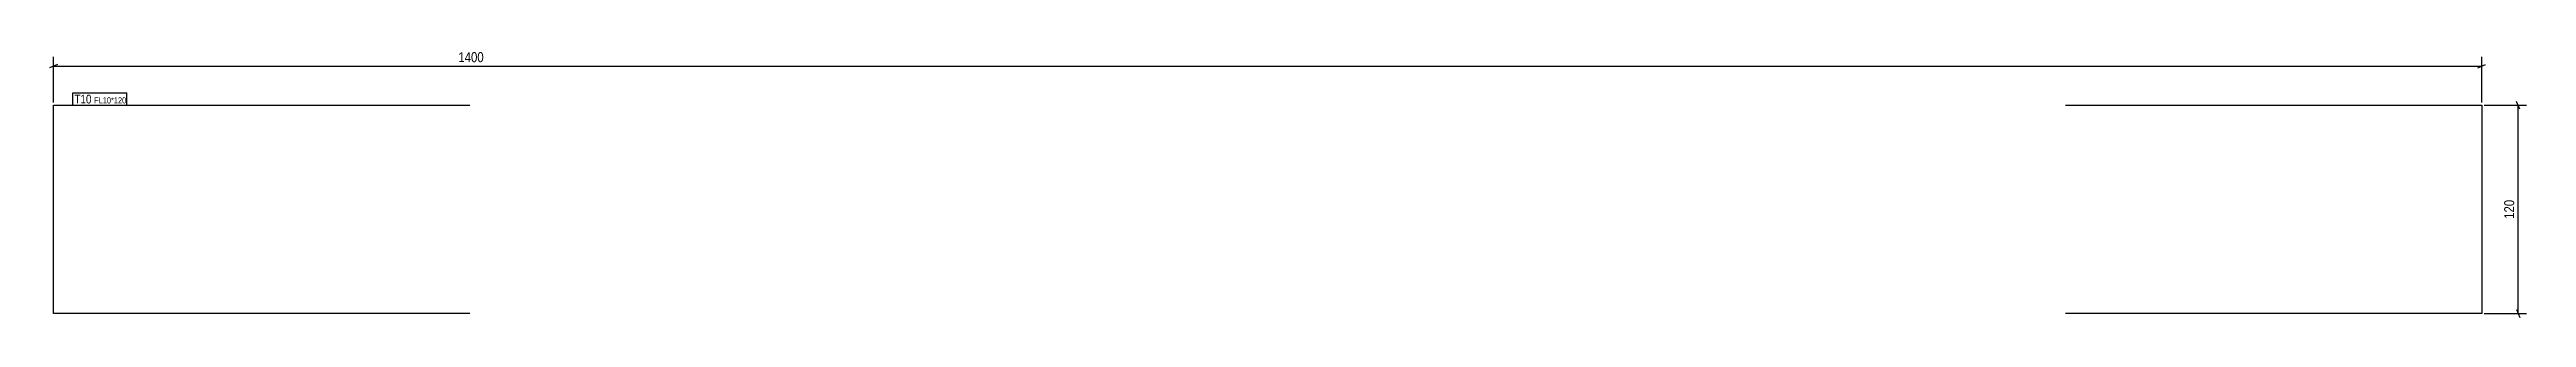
# Model space of a CAD drawing. Header units: millimetres. Extents: x 4 to 1433, y 4 to 159.
import ezdxf

# ---------------------------------------------------------------- set-up
doc = ezdxf.new("R2010")
doc.units = ezdxf.units.MM
for name, color, linetype in [('MÅLSÆTNING', 7, 'Continuous'), ('STÅL', 7, 'Continuous'), ('TEKST', 7, 'Continuous')]:
    doc.layers.add(name, color=color, linetype=linetype)
doc.styles.add('Arial Narrow', font='ARIALN.TTF', dxfattribs={"height": 0.2})

msp = doc.modelspace()

# ---------------------------------------------------------------- linework, layer by layer
at = {"layer": 'MÅLSÆTNING', "color": 7, "linetype": 'Continuous'}
for p, q in [((9, 150.2), (4.5, 148.4)), ((6.8, 128.3), (6.8, 154.6)), ((6.8, 149.3), (1406.8, 149.3)), ((1404.5, 148.4), (1409, 150.2)), ((1406.8, 128.3), (1406.8, 154.6)), ((1428.7, 124.5), (1426.9, 129)), ((1408.3, 126.8), (1432.6, 126.8)), ((1427.8, 6.8), (1427.8, 126.8)), ((1408.3, 6.8), (1432.6, 6.8)), ((1426.9, 9), (1428.7, 4.5))]:
    msp.add_line(p, q, dxfattribs=at)
at = {"layer": 'STÅL', "color": 2, "linetype": 'Continuous'}
for p, q in [((6.8, 126.8), (246.8, 126.8)), ((6.8, 6.8), (6.8, 126.8)), ((1166.8, 126.8), (1406.8, 126.8)), ((1406.8, 126.8), (1406.8, 6.8)), ((246.8, 6.8), (6.8, 6.8)), ((1406.8, 6.8), (1166.8, 6.8))]:
    msp.add_line(p, q, dxfattribs=at)

# ---------------------------------------------------------------- next in the draw order: wipeouts: each hides what was drawn before it
at = {"color": 0}
for points, layer in [([(1174.5, 150.4), (1174.5, 158.8), (239, 158.8), (239, 150.4)], 'MÅLSÆTNING'), ([(1426.7, 73.4), (1418.3, 73.4), (1418.3, 60.1), (1426.7, 60.1)], 'MÅLSÆTNING'), ([(28.7, 127.8), (28.7, 133.1), (18.8, 133.1), (18.8, 127.8)], 'TEKST')]:
    msp.add_wipeout(points, dxfattribs=at).dxf.layer = layer

# ---------------------------------------------------------------- next in the draw order: texts
at = {"layer": 'MÅLSÆTNING', "color": 3, "style": 'Arial Narrow'}
msp.add_text('1400', height=5.73, dxfattribs=at).set_placement((240.2, 151.6))
msp.add_text('120', height=5.73, rotation=90.0002, dxfattribs=at).set_placement((1425.5, 61.3))

# ---------------------------------------------------------------- next in the draw order: wipeouts: each hides what was drawn before it
at = {"color": 0}
msp.add_wipeout([(28.7, 127.8), (28.7, 133.1), (18.8, 133.1), (18.8, 127.8)], dxfattribs=at).dxf.layer = 'TEKST'

# ---------------------------------------------------------------- next in the draw order: linework, layer by layer
at = {"layer": 'TEKST', "color": 7, "linetype": 'Continuous'}
msp.add_line((17.9, 126.9), (17.9, 134), dxfattribs=at)

# ---------------------------------------------------------------- next in the draw order: wipeouts: each hides what was drawn before it
at = {"color": 0}
msp.add_wipeout([(48.1, 127.8), (48.1, 131.6), (30.2, 131.6), (30.2, 127.8)], dxfattribs=at).dxf.layer = 'TEKST'

# ---------------------------------------------------------------- next in the draw order: wipeouts: each hides what was drawn before it
msp.add_wipeout([(48.1, 127.8), (48.1, 131.6), (30.2, 131.6), (30.2, 127.8)], dxfattribs=at).dxf.layer = 'TEKST'

# ---------------------------------------------------------------- next in the draw order: linework, layer by layer
at = {"layer": 'TEKST', "color": 7, "linetype": 'Continuous'}
for p, q in [((17.9, 134), (49, 134)), ((49, 126.9), (49, 134)), ((17.9, 126.9), (49, 126.9))]:
    msp.add_line(p, q, dxfattribs=at)

# ---------------------------------------------------------------- next in the draw order: texts
at = {"layer": 'TEKST', "color": 3, "style": 'Arial Narrow'}
for s, height, p in [('T10', 5.01, (18.8, 127.8)), ('FL10*120', 3.58, (30.2, 127.8))]:
    msp.add_text(s, height=height, dxfattribs=at).set_placement(p)

doc.saveas('drawing.dxf')
